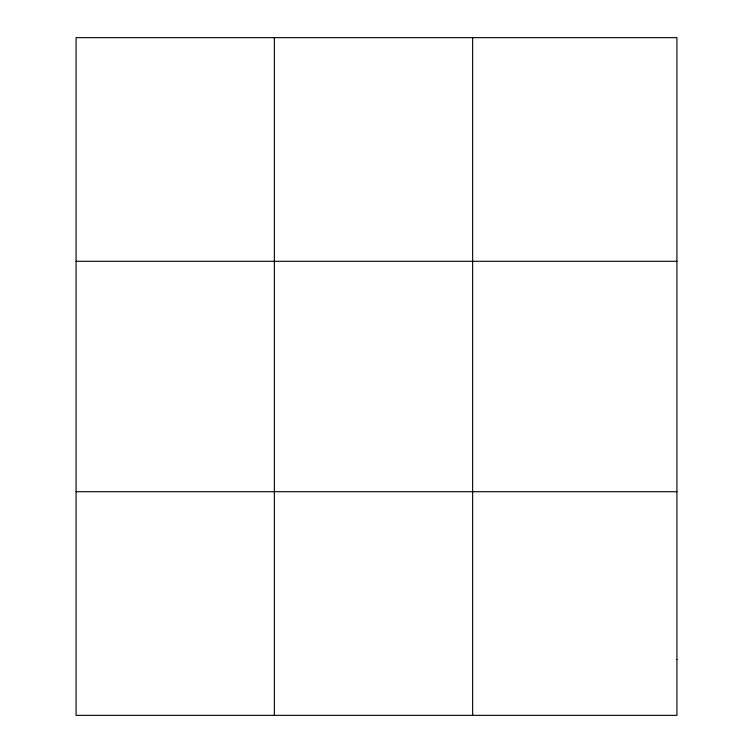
<?xml version="1.0" encoding="UTF-8"?>
<svg xmlns="http://www.w3.org/2000/svg" width="753" height="753" viewBox="0 0 753 753"><rect width="100%" height="100%" fill="white"/><g stroke="black" fill="none" stroke-linecap="round" stroke-linejoin="round"><path stroke-width="1.13" d="M274.356 37.65L274.356 715.35M472.639 37.65L472.639 715.35M76.072 261.291L676.928 261.291M76.072 491.709L676.928 491.709M676.928 659.44L676.928 715.35L76.072 715.35L76.072 37.65L676.928 37.65L676.928 659.44"/></g></svg>
